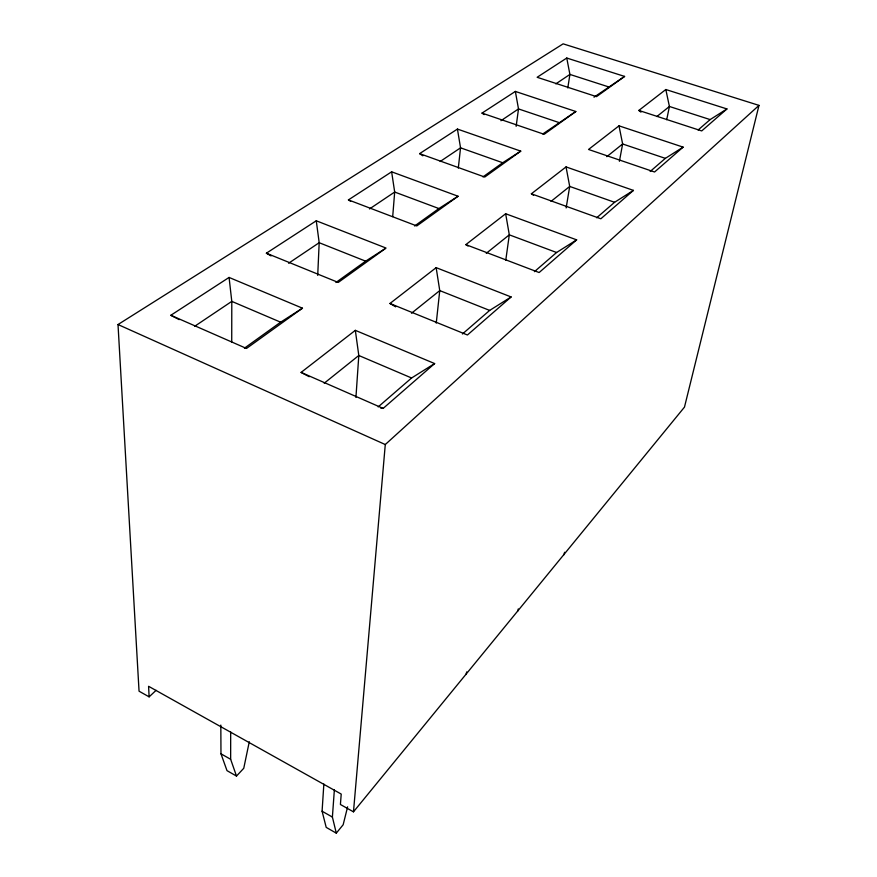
<?xml version="1.0" encoding="UTF-8"?>
<svg xmlns="http://www.w3.org/2000/svg" width="877" height="877" viewBox="0 0 877 877"><rect width="100%" height="100%" fill="white"/><g stroke="black" fill="none" stroke-linecap="round" stroke-linejoin="round"><path stroke-width="1.32" d="M249.287 741.745L243.762 768.274L236.494 776.068L230.651 759.296L230.684 731.966M231.725 342.205L231.791 301.381L229.072 277.439L170.84 315.281L179.182 319.634M317.715 275.389L319.184 242.71L316.268 220.785L266.378 253.201L271.081 255.92M347.621 806.818L343.159 824.753L336.297 833.15L326.2 827.373L322.089 811.225L323.854 784.049M355.93 397.445L358.803 355.492L355.328 330.344L301.096 372.407L309.23 376.704M336.297 833.15L332.394 817.068L334.356 789.914M392.699 216.608L394.683 192.041L391.635 171.815L348.421 199.901L350.647 201.304M149.123 696.853L148.586 686.296L341.219 794.069L340.408 804.483L353.475 811.839L385.277 444.54L758.989 105.383L563.133 43.85L118.011 324.534L139.048 691.186L149.123 696.853L156.106 690.309M436.253 323.12L439.75 290.594L436.154 267.649L389.969 303.475L395.68 306.84M458.309 168.088L460.546 147.829L457.432 129.072L419.623 153.628L422.835 155.81M516.147 126.332L518.504 108.923L515.358 91.427L482.021 113.1L484.093 114.602M505.766 260.272L509.307 234.839L505.656 213.747L465.84 244.628L468 246.02M567.792 87.941L569.907 74.424L566.761 58.035L537.13 77.286L596.503 96.634L624.599 76.42L566.761 58.035M566.147 207.937L569.699 186.428L566.038 166.915L531.374 193.795L533.589 195.352M619.403 161.302L622.637 143.981L618.998 125.839L588.533 149.463L654.56 172.002L683.117 147.128L618.998 125.839M666.706 119.71L669.414 106.479L665.818 89.52L638.84 110.436L640.977 112.146M758.989 105.383L684.477 407.114L353.475 811.839M466.016 674.501L466.739 671.881M517.562 611.455L518.296 608.923M563.856 554.834L564.635 552.258M380.761 408.156L383.161 408.397L434.641 363.56L355.328 330.344M436.154 267.649L511.116 296.952L467.441 334.992L389.969 303.475M505.656 213.747L576.649 239.859L539.136 272.539L465.84 244.628M566.038 166.915L633.435 190.397L600.855 218.779L531.374 193.795M665.818 89.52L726.945 108.945L701.71 130.925L638.84 110.436M378.184 406.895L411.587 377.987L434.641 363.56M462.42 333.994L489.662 310.414L511.116 296.952M534.422 271.673L556.577 252.499L576.649 239.859M596.678 217.792L614.58 202.291L633.435 190.397M650.175 171.486L665.347 158.364L683.117 147.128M698.136 129.971L710.129 119.59L726.945 108.945M324.216 383.216L358.803 355.492L411.587 377.987M411.488 313.253L439.75 290.594L489.662 310.414M486.264 253.31L509.307 234.839L556.577 252.499M551.041 201.381L569.699 186.428L614.58 202.291M606.818 156.665L622.637 143.981L665.347 158.364M656.884 116.52L669.414 106.479L710.129 119.59M229.072 277.439L302.466 308.189L246.492 348.454L170.84 315.281M391.635 171.815L458.057 196.24L416.783 225.937L348.421 199.901M457.432 129.072L520.752 151.129L484.751 177.044L419.623 153.628M515.358 91.427L575.827 111.511L544.146 134.302L482.021 113.1M244.409 348.202L280.629 322.188L302.466 308.189M335.924 282.493L365.632 261.16L384.904 248.783M414.613 225.992L438.906 208.551L458.057 196.24M482.986 176.902L502.707 162.738L520.752 151.129M542.852 133.929L575.827 111.511M594.014 97.183L624.599 76.42M194.595 326.343L231.791 301.381L280.629 322.188M288.61 263.243L319.184 242.71L365.632 261.16M369.502 208.945L394.683 192.041L438.906 208.551M440.166 161.511L460.546 147.829L502.707 162.738M500.931 120.73L518.504 108.923L558.781 122.484M555.81 83.885L569.907 74.424L608.441 86.834M316.268 220.785L386.044 248.059L338.248 282.438L266.378 253.201M301.096 372.407L383.161 408.397M118.011 324.534L385.277 444.54M220.829 725.082L220.971 753.803L230.651 759.296M322.089 811.225L332.394 817.068M236.494 776.068L227 770.642L220.971 753.803"/></g></svg>
